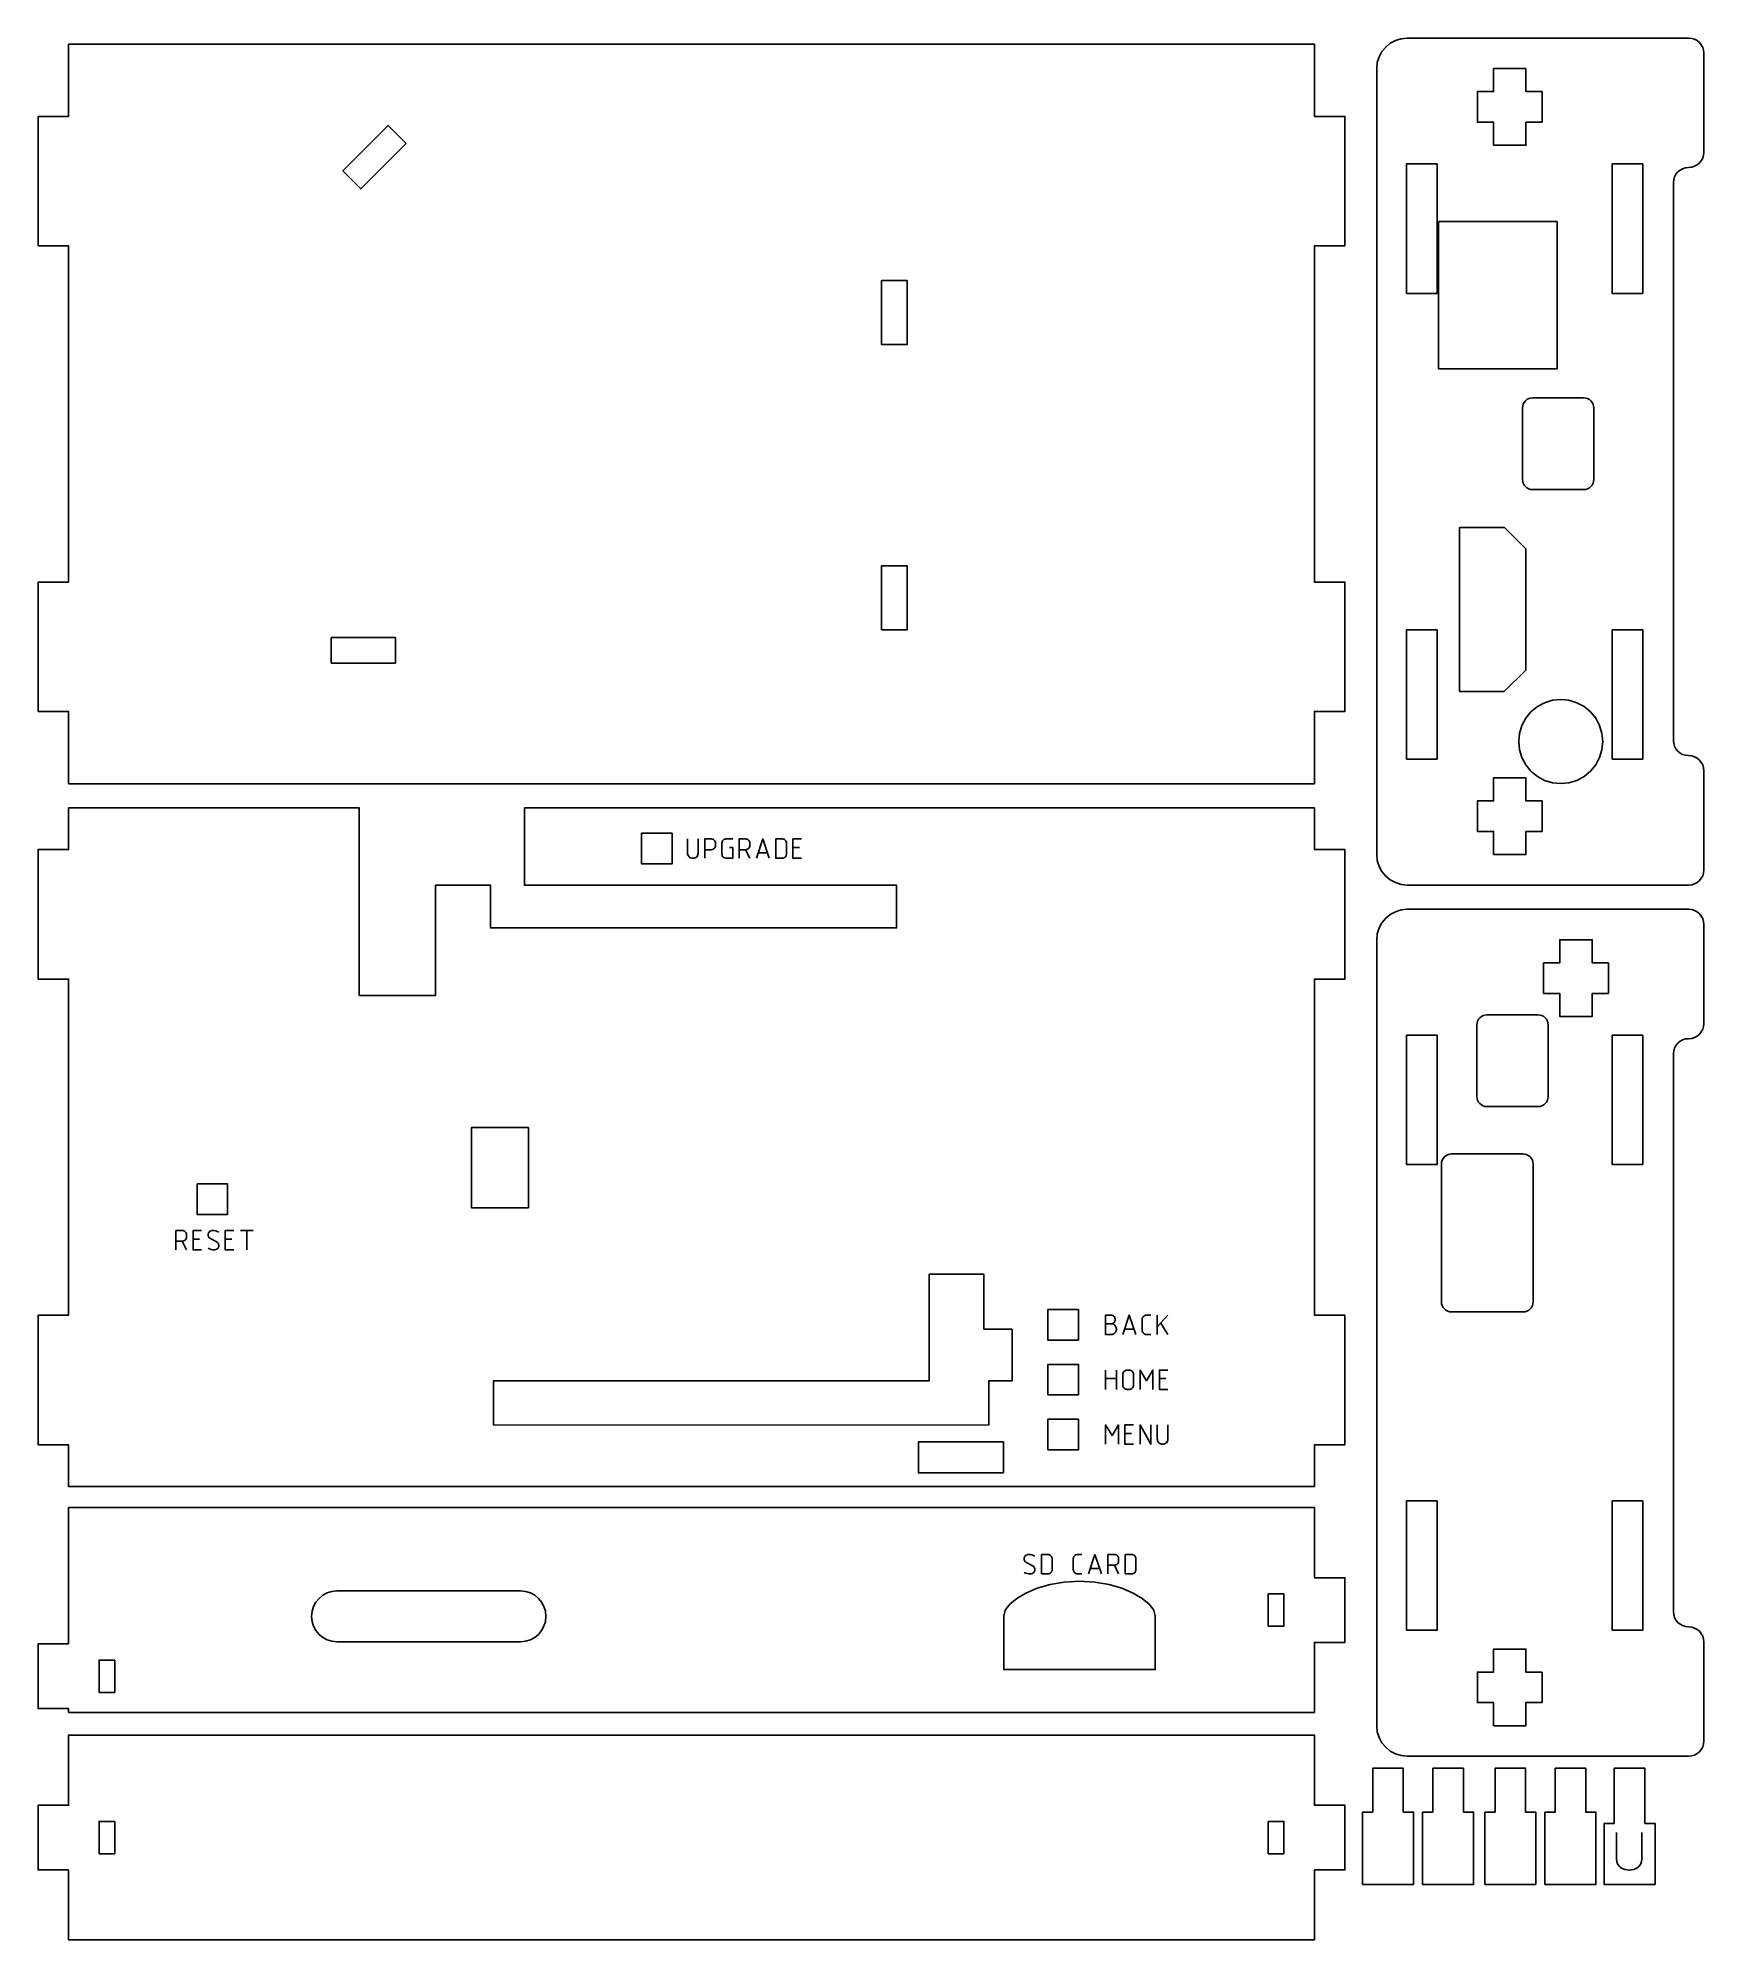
# Model space of a CAD drawing. Extents: x -8.92 to -2.49, y -1.43 to 5.92.
import ezdxf

# ---------------------------------------------------------------- set-up
doc = ezdxf.new("R2010")
doc.units = 0
doc.layers.add('LAYER_1', color=7, linetype='CONTINUOUS')

msp = doc.modelspace()

# ---------------------------------------------------------------- linework, layer by layer
at = {"layer": 'LAYER_1'}
for points in [[(-8.805, 5.8996), (-3.994, 5.8996), (-3.994, 5.6201), (-3.8759, 5.6201), (-3.8759, 5.1201), (-3.994, 5.1201), (-3.994, 3.8209), (-3.8759, 3.8209), (-3.8759, 3.3209), (-3.994, 3.3209), (-3.994, 3.0414), (-8.805, 3.0414), (-8.805, 3.3209), (-8.9231, 3.3209), (-8.9231, 3.8209), (-8.805, 3.8209), (-8.805, 5.1201), (-8.9231, 5.1201), (-8.9231, 5.6201), (-8.805, 5.6201), (-8.805, 5.8996)], [(-2.6077, 5.3637), (-2.6077, 3.2094), (-2.6065, 3.1975), (-2.6031, 3.1865), (-2.5977, 3.1765), (-2.5905, 3.1677), (-2.5818, 3.1605), (-2.5718, 3.1551), (-2.5607, 3.1516), (-2.5488, 3.1504), (-2.5369, 3.1491), (-2.5258, 3.1457), (-2.5157, 3.1402), (-2.507, 3.133), (-2.4997, 3.1243), (-2.4943, 3.1142), (-2.4908, 3.1032), (-2.4896, 3.0913), (-2.4896, 2.7094), (-2.4908, 2.6975), (-2.4943, 2.6865), (-2.4997, 2.6764), (-2.507, 2.6677), (-2.5157, 2.6605), (-2.5257, 2.655), (-2.5368, 2.6516), (-2.5487, 2.6504), (-2.6077, 2.6504), (-3.6353, 2.6504), (-3.659, 2.6528), (-3.6811, 2.6597), (-3.7012, 2.6706), (-3.7187, 2.685), (-3.7331, 2.7025), (-3.7441, 2.7226), (-3.751, 2.7447), (-3.7534, 2.7685), (-3.7534, 5.8046), (-3.751, 5.8284), (-3.7441, 5.8505), (-3.7331, 5.8706), (-3.7187, 5.8881), (-3.7012, 5.9025), (-3.6811, 5.9134), (-3.659, 5.9203), (-3.6353, 5.9227), (-2.6077, 5.9227), (-2.5487, 5.9227), (-2.5368, 5.9215), (-2.5257, 5.9181), (-2.5157, 5.9126), (-2.507, 5.9054), (-2.4997, 5.8967), (-2.4943, 5.8866), (-2.4908, 5.8756), (-2.4896, 5.8637), (-2.4896, 5.4818), (-2.4908, 5.4699), (-2.4943, 5.4589), (-2.4997, 5.4488), (-2.507, 5.4401), (-2.5157, 5.4329), (-2.5258, 5.4274), (-2.5369, 5.424), (-2.5488, 5.4228), (-2.5607, 5.4215), (-2.5718, 5.418), (-2.5818, 5.4126), (-2.5905, 5.4054), (-2.5977, 5.3966), (-2.6031, 5.3866), (-2.6065, 5.3756), (-2.6077, 5.3637)], [(-3.1146, 5.5976), (-3.1146, 5.7157), (-3.1771, 5.7157), (-3.1771, 5.8046), (-3.3021, 5.8046), (-3.3021, 5.7157), (-3.3646, 5.7157), (-3.3646, 5.5976), (-3.3021, 5.5976), (-3.3021, 5.5086), (-3.1771, 5.5086), (-3.1771, 5.5976), (-3.1146, 5.5976)], [(-7.5014, 5.5155), (-7.571, 5.5851), (-7.7464, 5.4097), (-7.6768, 5.3401), (-7.5014, 5.5155)], [(-3.638, 4.9362), (-3.5199, 4.9362), (-3.5199, 5.4362), (-3.638, 5.4362), (-3.638, 4.9362)], [(-2.8439, 4.9362), (-2.7258, 4.9362), (-2.7258, 5.4362), (-2.8439, 5.4362), (-2.8439, 4.9362)], [(-3.5144, 4.6448), (-3.0565, 4.6448), (-3.0565, 5.2137), (-3.5144, 5.2137), (-3.5144, 4.6448)], [(-5.6652, 4.7382), (-5.5668, 4.7382), (-5.5668, 4.9862), (-5.6652, 4.9862), (-5.6652, 4.7382)], [(-3.151, 4.5326), (-2.9542, 4.5326), (-2.9463, 4.5318), (-2.9389, 4.5295), (-2.9322, 4.5259), (-2.9264, 4.5211), (-2.9215, 4.5152), (-2.9179, 4.5085), (-2.9156, 4.5012), (-2.9148, 4.4933), (-2.9148, 4.2177), (-2.9156, 4.2098), (-2.9179, 4.2024), (-2.9215, 4.1957), (-2.9264, 4.1899), (-2.9322, 4.185), (-2.9389, 4.1814), (-2.9463, 4.1791), (-2.9542, 4.1783), (-3.151, 4.1783), (-3.1589, 4.1791), (-3.1663, 4.1814), (-3.173, 4.185), (-3.1788, 4.1899), (-3.1836, 4.1957), (-3.1873, 4.2024), (-3.1896, 4.2098), (-3.1904, 4.2177), (-3.1904, 4.4933), (-3.1896, 4.5012), (-3.1873, 4.5085), (-3.1836, 4.5152), (-3.1788, 4.5211), (-3.173, 4.5259), (-3.1663, 4.5295), (-3.1589, 4.5318), (-3.151, 4.5326)], [(-3.4337, 3.3978), (-3.4337, 4.0316), (-3.2602, 4.0316), (-3.1778, 3.9493), (-3.1778, 3.4811), (-3.2612, 3.3978), (-3.4337, 3.3978)], [(-5.6652, 3.6358), (-5.5668, 3.6358), (-5.5668, 3.8839), (-5.6652, 3.8839), (-5.6652, 3.6358)], [(-7.7909, 3.5078), (-7.7909, 3.6062), (-7.5429, 3.6062), (-7.5429, 3.5078), (-7.7909, 3.5078)], [(-3.638, 3.137), (-3.5199, 3.137), (-3.5199, 3.637), (-3.638, 3.637), (-3.638, 3.137)], [(-2.8439, 3.137), (-2.7258, 3.137), (-2.7258, 3.637), (-2.8439, 3.637), (-2.8439, 3.137)], [(-3.0427, 3.3671), (-3.0744, 3.364), (-3.1049, 3.3547), (-3.133, 3.3397), (-3.1576, 3.3195), (-3.1778, 3.2949), (-3.1928, 3.2668), (-3.202, 3.2364), (-3.2051, 3.2047), (-3.202, 3.173), (-3.1928, 3.1425), (-3.1778, 3.1145), (-3.1576, 3.0898), (-3.133, 3.0696), (-3.1049, 3.0546), (-3.0744, 3.0454), (-3.0427, 3.0423), (-3.0111, 3.0454), (-2.9806, 3.0546), (-2.9525, 3.0696), (-2.9279, 3.0898), (-2.9077, 3.1145), (-2.8927, 3.1425), (-2.8835, 3.173), (-2.8803, 3.2047), (-2.8835, 3.2364), (-2.8927, 3.2668), (-2.9077, 3.2949), (-2.9279, 3.3195), (-2.9525, 3.3397), (-2.9806, 3.3547), (-3.0111, 3.364)], [(-3.1146, 2.8574), (-3.1146, 2.9755), (-3.1771, 2.9755), (-3.1771, 3.0645), (-3.3021, 3.0645), (-3.3021, 2.9755), (-3.3646, 2.9755), (-3.3646, 2.8574), (-3.3021, 2.8574), (-3.3021, 2.7685), (-3.1771, 2.7685), (-3.1771, 2.8574), (-3.1146, 2.8574)], [(-7.0451, 2.9486), (-7.0451, 2.6494), (-5.6073, 2.6494), (-5.6073, 2.485), (-7.1756, 2.485), (-7.1756, 2.6494), (-7.3877, 2.6494), (-7.3877, 2.2242), (-7.6829, 2.2242), (-7.6829, 2.9486), (-8.805, 2.9486), (-8.805, 2.7872), (-8.9231, 2.7872), (-8.9231, 2.2872), (-8.805, 2.2872), (-8.805, 0.988), (-8.9231, 0.988), (-8.9231, 0.488), (-8.805, 0.488), (-8.805, 0.3266), (-3.994, 0.3266), (-3.994, 0.488), (-3.8759, 0.488), (-3.8759, 0.988), (-3.994, 0.988), (-3.994, 2.2872), (-3.8759, 2.2872), (-3.8759, 2.7872), (-3.994, 2.7872), (-3.994, 2.9486), (-7.0451, 2.9486)], [(-6.5924, 2.8502), (-6.4744, 2.8502), (-6.4744, 2.7322), (-6.5924, 2.7322), (-6.5924, 2.8502)], [(-2.6077, -0.1565), (-2.6077, 1.9978), (-2.6065, 2.0096), (-2.6031, 2.0207), (-2.5977, 2.0307), (-2.5905, 2.0394), (-2.5818, 2.0466), (-2.5718, 2.0521), (-2.5607, 2.0556), (-2.5488, 2.0568), (-2.5369, 2.058), (-2.5258, 2.0615), (-2.5157, 2.067), (-2.507, 2.0742), (-2.4997, 2.0829), (-2.4943, 2.093), (-2.4908, 2.104), (-2.4896, 2.1159), (-2.4896, 2.4978), (-2.4908, 2.5096), (-2.4943, 2.5207), (-2.4997, 2.5307), (-2.507, 2.5395), (-2.5157, 2.5467), (-2.5257, 2.5522), (-2.5368, 2.5556), (-2.5487, 2.5568), (-2.6077, 2.5568), (-3.6353, 2.5568), (-3.659, 2.5544), (-3.6811, 2.5475), (-3.7012, 2.5366), (-3.7187, 2.5221), (-3.7331, 2.5046), (-3.7441, 2.4846), (-3.751, 2.4624), (-3.7534, 2.4387), (-3.7534, -0.5975), (-3.751, -0.6212), (-3.7441, -0.6433), (-3.7331, -0.6634), (-3.7187, -0.6809), (-3.7012, -0.6953), (-3.6811, -0.7062), (-3.659, -0.7132), (-3.6353, -0.7156), (-2.6077, -0.7156), (-2.5487, -0.7156), (-2.5368, -0.7144), (-2.5257, -0.7109), (-2.5157, -0.7054), (-2.507, -0.6982), (-2.4997, -0.6895), (-2.4943, -0.6794), (-2.4908, -0.6684), (-2.4896, -0.6565), (-2.4896, -0.2746), (-2.4908, -0.2628), (-2.4943, -0.2517), (-2.4997, -0.2417), (-2.507, -0.2329), (-2.5157, -0.2257), (-2.5258, -0.2202), (-2.5369, -0.2168), (-2.5488, -0.2156), (-2.5607, -0.2143), (-2.5718, -0.2108), (-2.5818, -0.2054), (-2.5905, -0.1982), (-2.5977, -0.1894), (-2.6031, -0.1794), (-2.6065, -0.1684), (-2.6077, -0.1565)], [(-2.8587, 2.3498), (-2.8587, 2.2316), (-2.9212, 2.2316), (-2.9212, 2.1427), (-3.0462, 2.1427), (-3.0462, 2.2316), (-3.1087, 2.2316), (-3.1087, 2.3498), (-3.0462, 2.3498), (-3.0462, 2.4387), (-2.9212, 2.4387), (-2.9212, 2.3498), (-2.8587, 2.3498)], [(-3.3274, 1.7946), (-3.1305, 1.7946), (-3.1226, 1.7954), (-3.1152, 1.7977), (-3.1085, 1.8014), (-3.1027, 1.8062), (-3.0979, 1.812), (-3.0943, 1.8187), (-3.092, 1.8261), (-3.0911, 1.834), (-3.0911, 2.1096), (-3.092, 2.1175), (-3.0943, 2.1249), (-3.0979, 2.1316), (-3.1027, 2.1374), (-3.1085, 2.1422), (-3.1152, 2.1459), (-3.1226, 2.1482), (-3.1305, 2.149), (-3.3274, 2.149), (-3.3353, 2.1482), (-3.3427, 2.1459), (-3.3493, 2.1422), (-3.3552, 2.1374), (-3.36, 2.1316), (-3.3636, 2.1249), (-3.3659, 2.1175), (-3.3667, 2.1096), (-3.3667, 1.834), (-3.3659, 1.8261), (-3.3636, 1.8187), (-3.36, 1.812), (-3.3552, 1.8062), (-3.3493, 1.8014), (-3.3427, 1.7977), (-3.3353, 1.7954), (-3.3274, 1.7946)], [(-3.638, 1.5702), (-3.5199, 1.5702), (-3.5199, 2.0702), (-3.638, 2.0702), (-3.638, 1.5702)], [(-2.8439, 1.5702), (-2.7258, 1.5702), (-2.7258, 2.0702), (-2.8439, 2.0702), (-2.8439, 1.5702)], [(-7.0296, 1.4034), (-7.2496, 1.4034), (-7.2496, 1.7134), (-7.0296, 1.7134), (-7.0296, 1.4034)], [(-3.464, 1.0013), (-3.1884, 1.0013), (-3.1805, 1.0021), (-3.1731, 1.0044), (-3.1664, 1.0081), (-3.1606, 1.0129), (-3.1558, 1.0187), (-3.1521, 1.0254), (-3.1498, 1.0328), (-3.149, 1.0407), (-3.149, 1.5722), (-3.1498, 1.5801), (-3.1521, 1.5875), (-3.1558, 1.5942), (-3.1606, 1.6), (-3.1664, 1.6048), (-3.1731, 1.6085), (-3.1805, 1.6108), (-3.1884, 1.6116), (-3.464, 1.6116), (-3.4719, 1.6108), (-3.4793, 1.6085), (-3.486, 1.6048), (-3.4918, 1.6), (-3.4966, 1.5942), (-3.5002, 1.5875), (-3.5026, 1.5801), (-3.5034, 1.5722), (-3.5034, 1.0407), (-3.5026, 1.0328), (-3.5002, 1.0254), (-3.4966, 1.0187), (-3.4918, 1.0129), (-3.486, 1.0081), (-3.4793, 1.0044), (-3.4719, 1.0021), (-3.464, 1.0013)], [(-8.3089, 1.4957), (-8.1909, 1.4957), (-8.1909, 1.3777), (-8.3089, 1.3777), (-8.3089, 1.4957)], [(-5.1611, 0.9349), (-5.1611, 0.7349), (-5.2514, 0.7349), (-5.2514, 0.5642), (-7.1636, 0.5646), (-7.1636, 0.7353), (-5.4811, 0.7349), (-5.4811, 0.9349), (-5.4811, 1.1469), (-5.2711, 1.1469), (-5.2711, 0.9349), (-5.1611, 0.9349)], [(-5.0233, 0.8922), (-5.0233, 1.0102), (-4.9053, 1.0102), (-4.9053, 0.8922), (-5.0233, 0.8922)], [(-5.0233, 0.6802), (-5.0233, 0.7982), (-4.9053, 0.7982), (-4.9053, 0.6802), (-5.0233, 0.6802)], [(-5.0233, 0.4683), (-5.0233, 0.5863), (-4.9053, 0.5863), (-4.9053, 0.4683), (-5.0233, 0.4683)], [(-5.1952, 0.379), (-5.5231, 0.379), (-5.5231, 0.499), (-5.1952, 0.499), (-5.1952, 0.379)], [(-8.805, -0.2815), (-8.805, 0.2451), (-3.994, 0.2451), (-3.994, -0.0256), (-3.88, -0.0256), (-3.8759, -0.0256), (-3.8759, -0.2756), (-3.88, -0.2756), (-3.994, -0.2756), (-3.994, -0.5462), (-8.805, -0.5462), (-8.805, -0.5315), (-8.919, -0.5315), (-8.9231, -0.5315), (-8.9231, -0.2815), (-8.919, -0.2815), (-8.805, -0.2815)], [(-3.638, -0.229), (-3.5199, -0.229), (-3.5199, 0.271), (-3.638, 0.271), (-3.638, -0.229)], [(-2.8439, -0.229), (-2.7258, -0.229), (-2.7258, 0.271), (-2.8439, 0.271), (-2.8439, -0.229)], [(-4.901, -0.0394), (-4.8421, -0.0428), (-4.7872, -0.0523), (-4.7375, -0.0667), (-4.6942, -0.0849), (-4.6585, -0.1059), (-4.6315, -0.1284), (-4.6145, -0.1514), (-4.6085, -0.1737), (-4.6085, -0.3809), (-5.1935, -0.3809), (-5.1935, -0.1737), (-5.1876, -0.1514), (-5.1706, -0.1284), (-5.1436, -0.1059), (-5.1079, -0.0849), (-5.0646, -0.0667), (-5.0149, -0.0523), (-4.96, -0.0428), (-4.901, -0.0394)], [(-7.7686, -0.0766), (-7.0599, -0.0766), (-7.0401, -0.0786), (-7.0217, -0.0843), (-7.005, -0.0934), (-6.9904, -0.1055), (-6.9783, -0.1201), (-6.9692, -0.1368), (-6.9635, -0.1552), (-6.9615, -0.175), (-6.9615, -0.175), (-6.9635, -0.1948), (-6.9692, -0.2132), (-6.9783, -0.2299), (-6.9904, -0.2445), (-7.005, -0.2565), (-7.0217, -0.2656), (-7.0401, -0.2714), (-7.0599, -0.2734), (-7.7686, -0.2734), (-7.7883, -0.2714), (-7.8068, -0.2656), (-7.8235, -0.2565), (-7.8381, -0.2445), (-7.8501, -0.2299), (-7.8592, -0.2132), (-7.865, -0.1948), (-7.867, -0.175), (-7.867, -0.175), (-7.865, -0.1552), (-7.8592, -0.1368), (-7.8501, -0.1201), (-7.8381, -0.1055), (-7.8235, -0.0934), (-7.8068, -0.0843), (-7.7883, -0.0786), (-7.7686, -0.0766)], [(-4.1719, -0.0881), (-4.1119, -0.0881), (-4.1119, -0.2131), (-4.1719, -0.2131), (-4.1719, -0.0881)], [(-8.6271, -0.3439), (-8.6871, -0.3439), (-8.6871, -0.4689), (-8.6271, -0.4689), (-8.6271, -0.3439)], [(-3.1146, -0.3904), (-3.1146, -0.5085), (-3.1771, -0.5085), (-3.1771, -0.5975), (-3.3021, -0.5975), (-3.3021, -0.5085), (-3.3646, -0.5085), (-3.3646, -0.3904), (-3.3021, -0.3904), (-3.3021, -0.3015), (-3.1771, -0.3015), (-3.1771, -0.3904), (-3.1146, -0.3904)], [(-8.805, -1.1546), (-8.805, -1.4253), (-3.994, -1.4253), (-3.994, -1.1546), (-3.88, -1.1546), (-3.8759, -1.1546), (-3.8759, -0.9046), (-3.88, -0.9046), (-3.994, -0.9046), (-3.994, -0.6339), (-8.805, -0.6339), (-8.805, -0.9046), (-8.919, -0.9046), (-8.9231, -0.9046), (-8.9231, -1.1546), (-8.919, -1.1546), (-8.805, -1.1546)], [(-3.808, -0.9314), (-3.7686, -0.9314), (-3.7686, -0.7622), (-3.6506, -0.7622), (-3.6506, -0.9314), (-3.6112, -0.9314), (-3.6112, -1.211), (-3.808, -1.211), (-3.808, -0.9314)], [(-3.5759, -0.9314), (-3.5365, -0.9314), (-3.5365, -0.7622), (-3.4185, -0.7622), (-3.4185, -0.9314), (-3.3791, -0.9314), (-3.3791, -1.211), (-3.5759, -1.211), (-3.5759, -0.9314)], [(-3.3357, -0.9314), (-3.2963, -0.9314), (-3.2963, -0.7622), (-3.1783, -0.7622), (-3.1783, -0.9314), (-3.1389, -0.9314), (-3.1389, -1.211), (-3.3357, -1.211), (-3.3357, -0.9314)], [(-3.1036, -0.9314), (-3.0641, -0.9314), (-3.0641, -0.7622), (-2.9462, -0.7622), (-2.9462, -0.9314), (-2.9067, -0.9314), (-2.9067, -1.211), (-3.1036, -1.211), (-3.1036, -0.9314)], [(-2.8751, -0.9748), (-2.8357, -0.9748), (-2.8357, -0.7622), (-2.7177, -0.7622), (-2.7177, -0.9748), (-2.6783, -0.9748), (-2.6783, -1.211), (-2.8751, -1.211), (-2.8751, -0.9748)], [(-8.6271, -0.9671), (-8.6871, -0.9671), (-8.6871, -1.0921), (-8.6271, -1.0921), (-8.6271, -0.9671)], [(-4.1719, -0.9671), (-4.1119, -0.9671), (-4.1119, -1.0921), (-4.1719, -1.0921), (-4.1719, -0.9671)]]:
    msp.add_lwpolyline(points, close=True, dxfattribs=at)
at = {"layer": 'LAYER_1', "color": 1}
for points in [[(-6.4149, 2.8286), (-6.4149, 2.7746), (-6.4145, 2.7704), (-6.4133, 2.7665), (-6.4113, 2.763), (-6.4088, 2.7599), (-6.4057, 2.7574), (-6.4022, 2.7554), (-6.3983, 2.7542), (-6.3941, 2.7538), (-6.3899, 2.7542), (-6.386, 2.7554), (-6.3825, 2.7574), (-6.3794, 2.7599), (-6.3769, 2.763), (-6.375, 2.7665), (-6.3738, 2.7704), (-6.3734, 2.7746), (-6.3734, 2.8286)], [(-6.3484, 2.787), (-6.3235, 2.787), (-6.3202, 2.7874), (-6.3171, 2.7883), (-6.3142, 2.7899), (-6.3118, 2.7919), (-6.3098, 2.7944), (-6.3082, 2.7972), (-6.3073, 2.8003), (-6.3069, 2.8036), (-6.3069, 2.8119), (-6.3072, 2.8152), (-6.3082, 2.8183), (-6.3097, 2.8212), (-6.3118, 2.8237), (-6.3143, 2.8258), (-6.3172, 2.8273), (-6.3203, 2.8282), (-6.3235, 2.8286), (-6.3484, 2.8286), (-6.3484, 2.7538)], [(-6.2405, 2.8286), (-6.2654, 2.8286), (-6.2686, 2.8282), (-6.2717, 2.8273), (-6.2746, 2.8258), (-6.2771, 2.8237), (-6.2792, 2.8212), (-6.2807, 2.8183), (-6.2817, 2.8152), (-6.282, 2.8119), (-6.282, 2.7704), (-6.2817, 2.7672), (-6.2807, 2.7641), (-6.2792, 2.7612), (-6.2771, 2.7587), (-6.2746, 2.7566), (-6.2717, 2.7551), (-6.2686, 2.7541), (-6.2654, 2.7538), (-6.2405, 2.7538), (-6.2405, 2.7953), (-6.2529, 2.7953)], [(-6.174, 2.7538), (-6.1906, 2.787), (-6.1873, 2.7874), (-6.1842, 2.7883), (-6.1814, 2.7899), (-6.1789, 2.7919), (-6.1769, 2.7944), (-6.1753, 2.7972), (-6.1744, 2.8003), (-6.174, 2.8036), (-6.174, 2.8119), (-6.1744, 2.8152), (-6.1753, 2.8183), (-6.1768, 2.8212), (-6.1789, 2.8237), (-6.1814, 2.8258), (-6.1843, 2.8273), (-6.1874, 2.8282), (-6.1906, 2.8286), (-6.2156, 2.8286), (-6.2156, 2.7538)], [(-6.1491, 2.7538), (-6.1242, 2.8286), (-6.0993, 2.7538)], [(-5.9747, 2.7538), (-6.0079, 2.7538), (-6.0079, 2.8286), (-5.9747, 2.8286)], [(-5.983, 2.7953), (-6.0079, 2.7953)], [(-6.1906, 2.787), (-6.2156, 2.787)], [(-6.1422, 2.7746), (-6.1062, 2.7746)], [(-8.3911, 1.2409), (-8.3911, 1.3157)], [(-8.3911, 1.3157), (-8.3662, 1.3157)], [(-8.3662, 1.2742), (-8.3911, 1.2742)], [(-8.3496, 1.2991), (-8.3499, 1.3023), (-8.3509, 1.3054), (-8.3524, 1.3083), (-8.3545, 1.3108), (-8.357, 1.3129), (-8.3598, 1.3144), (-8.3629, 1.3154), (-8.3662, 1.3157)], [(-8.3662, 1.2742), (-8.3629, 1.2745), (-8.3597, 1.2755), (-8.3569, 1.277), (-8.3545, 1.279), (-8.3524, 1.2815), (-8.3509, 1.2843), (-8.3499, 1.2874), (-8.3496, 1.2908)], [(-8.3662, 1.2742), (-8.3496, 1.2409)], [(-8.3496, 1.2991), (-8.3496, 1.2908)], [(-8.2914, 1.3157), (-8.3247, 1.3157), (-8.3247, 1.2409), (-8.2914, 1.2409)], [(-8.3247, 1.2825), (-8.2998, 1.2825)], [(-8.225, 1.3097), (-8.2309, 1.3123), (-8.2371, 1.3142), (-8.2435, 1.3153), (-8.2499, 1.3157), (-8.2527, 1.3155), (-8.2554, 1.3148), (-8.2579, 1.3136), (-8.2602, 1.3121), (-8.2622, 1.3103), (-8.2639, 1.3081), (-8.2652, 1.3057), (-8.2661, 1.303), (-8.2665, 1.3002), (-8.2664, 1.2974), (-8.2659, 1.2947), (-8.265, 1.2921), (-8.2637, 1.2898), (-8.2619, 1.2876), (-8.2599, 1.2858), (-8.2575, 1.2843), (-8.2341, 1.2724), (-8.2317, 1.2709), (-8.2296, 1.269), (-8.2279, 1.2669), (-8.2265, 1.2645), (-8.2256, 1.262), (-8.2251, 1.2593), (-8.225, 1.2565), (-8.2255, 1.2537), (-8.2264, 1.251), (-8.2277, 1.2485), (-8.2293, 1.2464), (-8.2313, 1.2445), (-8.2336, 1.243), (-8.2361, 1.2419), (-8.2388, 1.2412), (-8.2416, 1.241), (-8.2481, 1.2413), (-8.2544, 1.2425), (-8.2606, 1.2443), (-8.2665, 1.2469)], [(-8.1669, 1.3157), (-8.2001, 1.3157), (-8.2001, 1.2409), (-8.1669, 1.2409)], [(-8.2001, 1.2825), (-8.1752, 1.2825)], [(-8.1419, 1.3157), (-8.0921, 1.3157)], [(-8.117, 1.3157), (-8.117, 1.2409)], [(-4.7795, 0.9554), (-4.7762, 0.9557), (-4.773, 0.9567), (-4.7702, 0.9582), (-4.7678, 0.9602), (-4.7657, 0.9627), (-4.7642, 0.9655), (-4.7632, 0.9686), (-4.7629, 0.972), (-4.7632, 0.9753), (-4.7642, 0.9784), (-4.7657, 0.9813), (-4.7678, 0.9837), (-4.7702, 0.9858), (-4.773, 0.9873), (-4.7762, 0.9883), (-4.7795, 0.9886), (-4.8003, 0.9886), (-4.8003, 0.9138), (-4.7787, 0.9138), (-4.7747, 0.9143), (-4.7709, 0.9154), (-4.7675, 0.9173), (-4.7646, 0.9197), (-4.7621, 0.9226), (-4.7603, 0.926), (-4.7591, 0.9298), (-4.7587, 0.9338), (-4.7587, 0.9354), (-4.7591, 0.9393), (-4.7603, 0.9431), (-4.7621, 0.9465), (-4.7646, 0.9495), (-4.7676, 0.952), (-4.771, 0.9539), (-4.7748, 0.955), (-4.7787, 0.9554), (-4.8003, 0.9554)], [(-4.7338, 0.9138), (-4.7089, 0.9886), (-4.684, 0.9138)], [(-4.6259, 0.9886), (-4.6425, 0.9886), (-4.6457, 0.9883), (-4.6488, 0.9873), (-4.6517, 0.9858), (-4.6542, 0.9837), (-4.6563, 0.9812), (-4.6578, 0.9783), (-4.6588, 0.9752), (-4.6591, 0.972), (-4.6591, 0.9305), (-4.6588, 0.9272), (-4.6578, 0.9241), (-4.6563, 0.9212), (-4.6542, 0.9187), (-4.6517, 0.9166), (-4.6488, 0.9151), (-4.6457, 0.9142), (-4.6425, 0.9138), (-4.6259, 0.9138)], [(-4.6009, 0.9886), (-4.6009, 0.9138)], [(-4.6009, 0.9429), (-4.5594, 0.9886)], [(-4.5871, 0.9582), (-4.5594, 0.9138)], [(-4.7269, 0.9346), (-4.6909, 0.9346)], [(-4.8003, 0.7766), (-4.8003, 0.7019)], [(-4.8003, 0.7434), (-4.7587, 0.7434)], [(-4.7587, 0.7019), (-4.7587, 0.7766)], [(-4.6674, 0.7019), (-4.6674, 0.7766), (-4.6425, 0.7351), (-4.6175, 0.7766), (-4.6175, 0.7019)], [(-4.5594, 0.7766), (-4.5926, 0.7766), (-4.5926, 0.7019), (-4.5594, 0.7019)], [(-4.5926, 0.7434), (-4.5677, 0.7434)], [(-4.8003, 0.4899), (-4.8003, 0.5647), (-4.7754, 0.5231), (-4.7504, 0.5647), (-4.7504, 0.4899)], [(-4.6923, 0.5647), (-4.7255, 0.5647), (-4.7255, 0.4899), (-4.6923, 0.4899)], [(-4.7255, 0.5314), (-4.7006, 0.5314)], [(-4.6674, 0.4899), (-4.6674, 0.5647), (-4.6259, 0.4899), (-4.6259, 0.5647)], [(-4.6009, 0.5647), (-4.6009, 0.5107), (-4.6005, 0.5065), (-4.5993, 0.5026), (-4.5974, 0.4991), (-4.5949, 0.496), (-4.5918, 0.4935), (-4.5883, 0.4915), (-4.5844, 0.4903), (-4.5802, 0.4899), (-4.576, 0.4903), (-4.5721, 0.4915), (-4.5686, 0.4935), (-4.5655, 0.496), (-4.563, 0.4991), (-4.561, 0.5026), (-4.5598, 0.5065), (-4.5594, 0.5107), (-4.5594, 0.5647)], [(-5.0984, 0.0641), (-5.1012, 0.0639), (-5.1039, 0.0632), (-5.1064, 0.0621), (-5.1087, 0.0605), (-5.1107, 0.0587), (-5.1124, 0.0565), (-5.1137, 0.054), (-5.1146, 0.0513), (-5.115, 0.0485), (-5.115, 0.0457), (-5.1145, 0.043), (-5.1135, 0.0404), (-5.1122, 0.0381), (-5.1105, 0.0359), (-5.1084, 0.0341), (-5.106, 0.0326)], [(-5.106, 0.0326), (-5.0824, 0.0206)], [(-5.0733, 0.0581), (-5.0793, 0.0607), (-5.0855, 0.0626), (-5.0919, 0.0637), (-5.0984, 0.0641)], [(-5.09, -0.011), (-5.0872, -0.0108), (-5.0845, -0.0101), (-5.082, -0.0089), (-5.0797, -0.0074), (-5.0777, -0.0056), (-5.076, -0.0034), (-5.0747, -0.0009), (-5.0738, 0.0018), (-5.0734, 0.0046), (-5.0734, 0.0074), (-5.0739, 0.0101), (-5.0749, 0.0127), (-5.0762, 0.0151), (-5.0779, 0.0172), (-5.08, 0.0191), (-5.0824, 0.0206)], [(-5.0233, 0.0641), (-5.0483, 0.0641)], [(-5.0483, 0.0641), (-5.0483, -0.011)], [(-5.0066, 0.0474), (-5.0069, 0.0507), (-5.0078, 0.0538), (-5.0094, 0.0567), (-5.0114, 0.0592), (-5.014, 0.0613), (-5.0169, 0.0629), (-5.02, 0.0638), (-5.0233, 0.0641)], [(-5.0233, -0.011), (-5.02, -0.0107), (-5.0169, -0.0097), (-5.014, -0.0082), (-5.0114, -0.0061), (-5.0094, -0.0036), (-5.0078, -0.0007), (-5.0069, 0.0024), (-5.0066, 0.0057)], [(-5.0066, 0.0057), (-5.0066, 0.0474)], [(-4.9085, 0.0641), (-4.9117, 0.0638), (-4.9149, 0.0629), (-4.9177, 0.0613), (-4.9203, 0.0592), (-4.9224, 0.0567), (-4.9239, 0.0538), (-4.9248, 0.0507), (-4.9252, 0.0474)], [(-4.9252, 0.0474), (-4.9252, 0.0057)], [(-4.9252, 0.0057), (-4.9248, 0.0023), (-4.9239, -0.0008), (-4.9223, -0.0036), (-4.9203, -0.0061), (-4.9178, -0.0081), (-4.915, -0.0097), (-4.9118, -0.0107), (-4.9085, -0.011)], [(-4.8918, 0.0641), (-4.9085, 0.0641)], [(-4.8667, -0.011), (-4.8417, 0.0641)], [(-4.8598, 0.0099), (-4.8236, 0.0099)], [(-4.8417, 0.0641), (-4.8166, -0.011)], [(-4.7916, -0.011), (-4.7916, 0.0641)], [(-4.7916, 0.0641), (-4.7666, 0.0641)], [(-4.7666, 0.0224), (-4.7916, 0.0224)], [(-4.7499, 0.0474), (-4.7502, 0.0507), (-4.7511, 0.0538), (-4.7527, 0.0567), (-4.7548, 0.0592), (-4.7573, 0.0613), (-4.7602, 0.0629), (-4.7633, 0.0638), (-4.7666, 0.0641)], [(-4.7666, 0.0224), (-4.7633, 0.0227), (-4.7602, 0.0237), (-4.7573, 0.0252), (-4.7548, 0.0273), (-4.7527, 0.0298), (-4.7511, 0.0327), (-4.7502, 0.0358), (-4.7499, 0.0391)], [(-4.7666, 0.0224), (-4.7499, -0.011)], [(-4.7499, 0.0474), (-4.7499, 0.0391)], [(-4.6998, 0.0641), (-4.7248, 0.0641)], [(-4.7248, 0.0641), (-4.7248, -0.011)], [(-4.6831, 0.0474), (-4.6834, 0.0507), (-4.6844, 0.0538), (-4.6859, 0.0567), (-4.688, 0.0592), (-4.6905, 0.0613), (-4.6934, 0.0629), (-4.6965, 0.0638), (-4.6998, 0.0641)], [(-4.6998, -0.011), (-4.6965, -0.0107), (-4.6934, -0.0097), (-4.6905, -0.0082), (-4.688, -0.0061), (-4.6859, -0.0036), (-4.6844, -0.0007), (-4.6834, 0.0024), (-4.6831, 0.0057)], [(-4.6831, 0.0057), (-4.6831, 0.0474)], [(-5.1151, -0.005), (-5.1091, -0.0076), (-5.1029, -0.0095), (-5.0965, -0.0106), (-5.09, -0.011)], [(-5.0483, -0.011), (-5.0233, -0.011)], [(-4.9085, -0.011), (-4.8918, -0.011)], [(-4.7248, -0.011), (-4.6998, -0.011)], [(-2.8277, -1.0107), (-2.8277, -1.1057), (-2.8278, -1.1079), (-2.8274, -1.1136), (-2.826, -1.1216), (-2.8229, -1.1307), (-2.8172, -1.1398), (-2.8083, -1.1477), (-2.7956, -1.1532), (-2.7783, -1.1551), (-2.761, -1.1532), (-2.7482, -1.1477), (-2.7394, -1.1398), (-2.7337, -1.1307), (-2.7305, -1.1216), (-2.7291, -1.1136), (-2.7288, -1.1079), (-2.7289, -1.1057), (-2.7289, -1.0107)]]:
    msp.add_lwpolyline(points, dxfattribs=at)
for points in [[(-6.0328, 2.7704), (-6.0328, 2.8119), (-6.0332, 2.8153), (-6.0341, 2.8184), (-6.0357, 2.8212), (-6.0377, 2.8237), (-6.0402, 2.8257), (-6.043, 2.8272), (-6.0461, 2.8282), (-6.0494, 2.8286), (-6.0744, 2.8286), (-6.0744, 2.7538), (-6.0494, 2.7538), (-6.0461, 2.7541), (-6.043, 2.7551), (-6.0402, 2.7566), (-6.0377, 2.7587), (-6.0357, 2.7611), (-6.0341, 2.764), (-6.0332, 2.7671), (-6.0328, 2.7704)], [(-4.7172, 0.7019), (-4.7205, 0.7022), (-4.7236, 0.7031), (-4.7264, 0.7046), (-4.729, 0.7067), (-4.731, 0.7092), (-4.7326, 0.7121), (-4.7335, 0.7152), (-4.7338, 0.7185), (-4.7338, 0.76), (-4.7335, 0.7632), (-4.7326, 0.7663), (-4.731, 0.7692), (-4.729, 0.7717), (-4.7264, 0.7738), (-4.7236, 0.7753), (-4.7205, 0.7763), (-4.7172, 0.7766), (-4.7089, 0.7766), (-4.7057, 0.7763), (-4.7026, 0.7753), (-4.6997, 0.7738), (-4.6972, 0.7717), (-4.6951, 0.7692), (-4.6936, 0.7663), (-4.6926, 0.7632), (-4.6923, 0.76), (-4.6923, 0.7185), (-4.6926, 0.7151), (-4.6936, 0.712), (-4.6951, 0.7092), (-4.6972, 0.7067), (-4.6996, 0.7047), (-4.7024, 0.7032), (-4.7056, 0.7022), (-4.7089, 0.7019), (-4.7172, 0.7019), (-4.7172, 0.7019)], [(-5.0483, 0.0641), (-5.0483, 0.0641), (-5.0483, 0.0641)], [(-5.0066, 0.0057), (-5.0066, 0.0057), (-5.0066, 0.0057)], [(-4.9252, 0.0057), (-4.9252, 0.0057), (-4.9252, 0.0057)], [(-4.9085, 0.0641), (-4.9085, 0.0641), (-4.9085, 0.0641)], [(-4.8598, 0.0099), (-4.8598, 0.0099), (-4.8598, 0.0099)], [(-4.7916, 0.0641), (-4.7916, 0.0641), (-4.7916, 0.0641)], [(-4.7916, 0.0224), (-4.7916, 0.0224), (-4.7916, 0.0224)], [(-4.7499, 0.0391), (-4.7499, 0.0391), (-4.7499, 0.0391)], [(-4.7248, 0.0641), (-4.7248, 0.0641), (-4.7248, 0.0641)], [(-4.6831, 0.0057), (-4.6831, 0.0057), (-4.6831, 0.0057)], [(-5.0483, -0.011), (-5.0483, -0.011), (-5.0483, -0.011)], [(-5.0483, -0.011), (-5.0483, -0.011), (-5.0483, -0.011)], [(-4.9085, -0.011), (-4.9085, -0.011), (-4.9085, -0.011)], [(-4.8667, -0.011), (-4.8667, -0.011), (-4.8667, -0.011)], [(-4.7916, -0.011), (-4.7916, -0.011), (-4.7916, -0.011)], [(-4.7248, -0.011), (-4.7248, -0.011), (-4.7248, -0.011)], [(-4.7248, -0.011), (-4.7248, -0.011), (-4.7248, -0.011)]]:
    msp.add_lwpolyline(points, close=True, dxfattribs=at)

doc.saveas('drawing.dxf')
